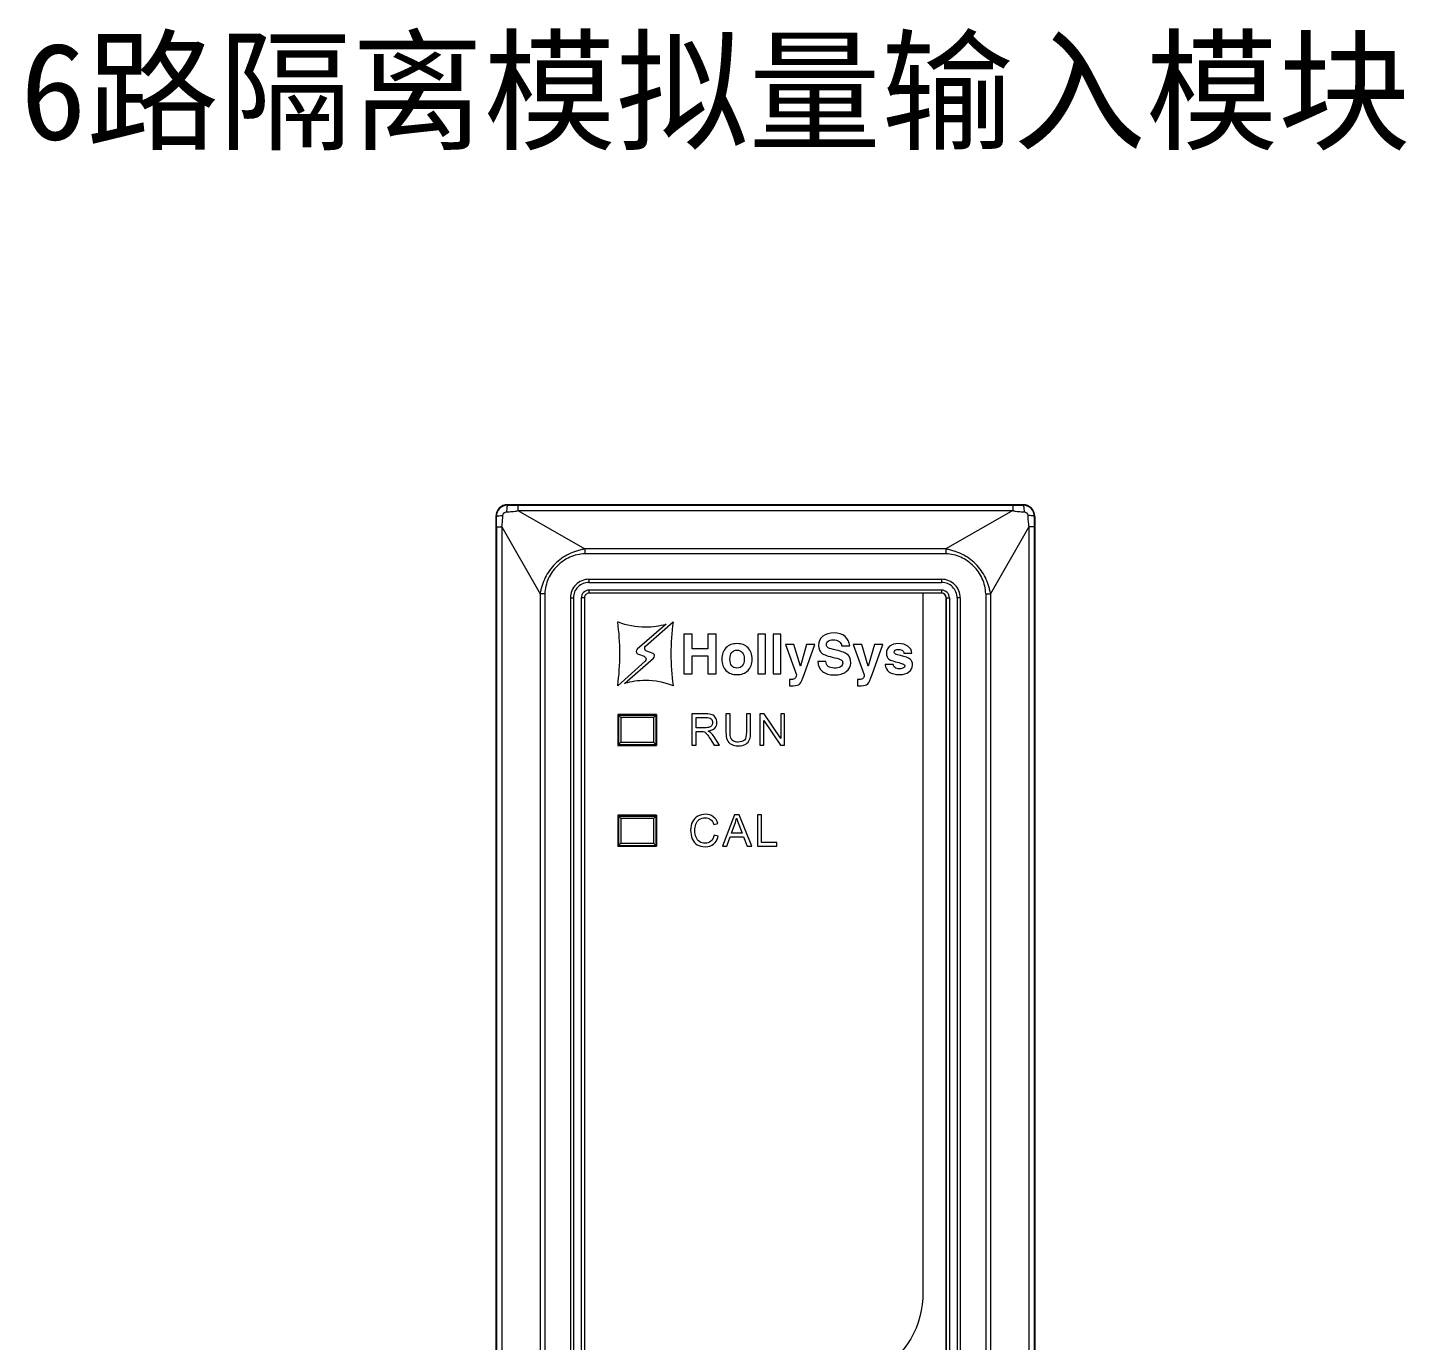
# Model space of a CAD drawing. Header units: millimetres. Extents: x 33157 to 59611, y -29750 to 1750.
# Drawn here: x 54091 to 54179.7, y -3970.7 to -3886.2 of the extents above; entities that cross this region are included whole.
import ezdxf

# ---------------------------------------------------------------- set-up
doc = ezdxf.new("R2010")
doc.units = ezdxf.units.MM
doc.layers.get('0').update_dxf_attribs({"lineweight": 18})
doc.layers.add('细实线', color=7, linetype='Continuous', lineweight=20)
doc.styles.add('WMF-宋体0', font='')
doc.styles.get('WMF-宋体0').set_extended_font_data('宋体')

msp = doc.modelspace()

# ---------------------------------------------------------------- linework, layer by layer
at = {"lineweight": 9}
for p, q in [((54121.859, -3916.91), (54121.859, -3916.947)), ((54122.523, -3916.948), (54122.523, -3917.289)), ((54154.395, -3916.948), (54154.395, -3917.289)), ((54155.059, -3916.91), (54155.059, -3916.947)), ((54121.109, -3917.66), (54121.109, -4016.16)), ((54155.809, -3917.66), (54155.809, -3917.66)), ((54155.809, -3917.66), (54155.809, -4016.16)), ((54121.147, -3918.324), (54121.147, -3918.324)), ((54121.147, -3918.324), (54121.147, -4015.496)), ((54121.489, -3918.324), (54121.489, -3918.324)), ((54121.489, -3918.324), (54121.489, -4015.496)), ((54155.43, -3918.324), (54155.43, -4015.496)), ((54155.771, -3918.324), (54155.771, -4015.496)), ((54126.84, -3919.756), (54126.84, -3920.072)), ((54150.079, -3919.756), (54150.079, -3920.072)), ((54127.109, -3921.71), (54127.109, -3921.91)), ((54149.809, -3921.71), (54149.809, -3921.91)), ((54123.955, -3922.641), (54123.955, -4011.179)), ((54124.271, -3922.641), (54124.271, -4011.179)), ((54125.909, -3922.91), (54125.909, -3922.91)), ((54125.909, -3922.91), (54125.909, -4010.91)), ((54126.109, -3922.91), (54126.109, -3922.91)), ((54126.109, -3922.91), (54126.109, -4010.91)), ((54126.609, -3922.91), (54126.609, -4010.91)), ((54126.809, -3922.91), (54126.809, -4010.91)), ((54127.109, -3922.41), (54127.109, -3922.61)), ((54149.809, -3922.41), (54149.809, -3922.61)), ((54150.109, -3922.91), (54150.109, -3922.91)), ((54150.109, -3922.91), (54150.109, -4010.91)), ((54150.309, -3922.91), (54150.309, -3922.91)), ((54150.309, -3922.91), (54150.309, -4010.91)), ((54150.809, -3922.91), (54150.809, -4010.91)), ((54151.009, -3922.91), (54151.009, -4010.91)), ((54152.647, -3922.641), (54152.647, -3922.641)), ((54152.647, -3922.641), (54152.647, -4011.179)), ((54152.963, -3922.641), (54152.963, -3922.641)), ((54152.963, -3922.641), (54152.963, -4011.179)), ((54128.959, -3930.41), (54128.959, -3932.41)), ((54129.009, -3930.46), (54129.009, -3932.36)), ((54129.159, -3930.61), (54129.159, -3932.21)), ((54131.259, -3930.61), (54131.259, -3932.21)), ((54131.409, -3930.46), (54131.409, -3932.36)), ((54131.459, -3930.41), (54131.459, -3932.41)), ((54128.959, -3936.91), (54128.959, -3938.91)), ((54129.009, -3936.96), (54129.009, -3938.86)), ((54129.159, -3937.11), (54129.159, -3938.71)), ((54131.259, -3937.11), (54131.259, -3938.71)), ((54131.409, -3936.96), (54131.409, -3938.86)), ((54131.459, -3936.91), (54131.459, -3938.91))]:
    msp.add_line(p, q, dxfattribs=at)
for points, knots in [([(54121.859, -3916.91), (54121.66, -3916.91), (54121.47, -3916.989), (54121.329, -3917.13), (54121.188, -3917.27), (54121.109, -3917.461), (54121.109, -3917.66)], [0, 0, 0, 0, 175348.674405, 175348.674405, 175348.674405, 350697.348809, 350697.348809, 350697.348809, 350697.348809]), ([(54121.859, -3916.947), (54121.67, -3916.947), (54121.489, -3917.022), (54121.355, -3917.156), (54121.221, -3917.289), (54121.146, -3917.471), (54121.146, -3917.66)], [0, 0, 0, 0, 175348.828897, 175348.828897, 175348.828897, 350697.657794, 350697.657794, 350697.657794, 350697.657794]), ([(54121.859, -3916.947), (54121.855, -3916.948), (54121.852, -3916.952), (54121.849, -3916.956), (54121.845, -3916.964), (54121.842, -3916.972), (54121.84, -3916.98), (54121.836, -3916.992), (54121.833, -3917.005), (54121.831, -3917.018), (54121.828, -3917.035), (54121.825, -3917.052), (54121.823, -3917.069), (54121.817, -3917.114), (54121.813, -3917.159), (54121.81, -3917.204), (54121.807, -3917.258), (54121.805, -3917.313), (54121.804, -3917.367)], [0, 0, 0, 0, 148865.701447, 148865.701447, 148865.701447, 297731.402894, 297731.402894, 297731.402894, 446597.104342, 446597.104342, 446597.104342, 595462.805789, 595462.805789, 595462.805789, 744328.507236, 744328.507236, 744328.507236, 893194.208683, 893194.208683, 893194.208683, 893194.208683]), ([(54155.809, -3917.66), (54155.809, -3917.461), (54155.73, -3917.27), (54155.59, -3917.13), (54155.449, -3916.989), (54155.258, -3916.91), (54155.059, -3916.91)], [0, 0, 0, 0, 175455.33415, 175455.33415, 175455.33415, 350910.6683, 350910.6683, 350910.6683, 350910.6683]), ([(54155.772, -3917.66), (54155.772, -3917.471), (54155.697, -3917.289), (54155.564, -3917.156), (54155.43, -3917.022), (54155.248, -3916.947), (54155.059, -3916.947)], [0, 0, 0, 0, 175455.331037, 175455.331037, 175455.331037, 350910.662073, 350910.662073, 350910.662073, 350910.662073]), ([(54155.059, -3916.947), (54155.064, -3916.948), (54155.067, -3916.952), (54155.069, -3916.956), (54155.074, -3916.964), (54155.076, -3916.972), (54155.078, -3916.98), (54155.082, -3916.992), (54155.085, -3917.005), (54155.087, -3917.018), (54155.091, -3917.035), (54155.093, -3917.052), (54155.095, -3917.069), (54155.101, -3917.114), (54155.105, -3917.159), (54155.108, -3917.204), (54155.112, -3917.258), (54155.114, -3917.313), (54155.115, -3917.367)], [0, 0, 0, 0, 148953.654385, 148953.654385, 148953.654385, 297907.308771, 297907.308771, 297907.308771, 446860.963156, 446860.963156, 446860.963156, 595814.617542, 595814.617542, 595814.617542, 744768.271927, 744768.271927, 744768.271927, 893721.926313, 893721.926313, 893721.926313, 893721.926313]), ([(54121.146, -3917.66), (54121.147, -3917.656), (54121.151, -3917.653), (54121.155, -3917.65), (54121.163, -3917.646), (54121.171, -3917.643), (54121.179, -3917.641), (54121.191, -3917.637), (54121.204, -3917.634), (54121.217, -3917.632), (54121.234, -3917.628), (54121.251, -3917.626), (54121.268, -3917.624), (54121.313, -3917.618), (54121.358, -3917.614), (54121.403, -3917.611), (54121.457, -3917.608), (54121.512, -3917.606), (54121.567, -3917.604)], [0, 0, 0, 0, 148864.988643, 148864.988643, 148864.988643, 297729.977286, 297729.977286, 297729.977286, 446594.965929, 446594.965929, 446594.965929, 595459.954572, 595459.954572, 595459.954572, 744324.943214, 744324.943214, 744324.943214, 893189.931857, 893189.931857, 893189.931857, 893189.931857]), ([(54121.489, -3918.324), (54121.5, -3918.296), (54121.507, -3918.266), (54121.512, -3918.237), (54121.518, -3918.207), (54121.522, -3918.177), (54121.526, -3918.147), (54121.534, -3918.087), (54121.539, -3918.026), (54121.544, -3917.966), (54121.548, -3917.906), (54121.553, -3917.845), (54121.556, -3917.785), (54121.56, -3917.725), (54121.563, -3917.665), (54121.567, -3917.604)], [0, 0, 0, 0, 151114.240796, 151114.240796, 151114.240796, 302228.481593, 302228.481593, 302228.481593, 453342.722389, 453342.722389, 453342.722389, 604456.963186, 604456.963186, 604456.963186, 755571.203982, 755571.203982, 755571.203982, 755571.203982]), ([(54121.567, -3917.604), (54121.57, -3917.545), (54121.598, -3917.486), (54121.641, -3917.442), (54121.685, -3917.398), (54121.744, -3917.371), (54121.804, -3917.367)], [0, 0, 0, 0, 175350.683097, 175350.683097, 175350.683097, 350701.366195, 350701.366195, 350701.366195, 350701.366195]), ([(54121.804, -3917.367), (54121.864, -3917.364), (54121.924, -3917.361), (54121.984, -3917.357), (54122.045, -3917.353), (54122.105, -3917.349), (54122.165, -3917.345), (54122.225, -3917.34), (54122.286, -3917.334), (54122.346, -3917.327), (54122.406, -3917.32), (54122.467, -3917.311), (54122.523, -3917.289)], [0, 0, 0, 0, 155487.944047, 155487.944047, 155487.944047, 310975.888093, 310975.888093, 310975.888093, 466463.83214, 466463.83214, 466463.83214, 621951.776186, 621951.776186, 621951.776186, 621951.776186]), ([(54154.395, -3917.289), (54154.423, -3917.301), (54154.453, -3917.307), (54154.482, -3917.313), (54154.512, -3917.319), (54154.542, -3917.323), (54154.572, -3917.327), (54154.632, -3917.334), (54154.693, -3917.34), (54154.753, -3917.344), (54154.813, -3917.349), (54154.874, -3917.353), (54154.934, -3917.357), (54154.994, -3917.361), (54155.054, -3917.364), (54155.115, -3917.367)], [0, 0, 0, 0, 151202.28608, 151202.28608, 151202.28608, 302404.57216, 302404.57216, 302404.57216, 453606.85824, 453606.85824, 453606.85824, 604809.14432, 604809.14432, 604809.14432, 756011.4304, 756011.4304, 756011.4304, 756011.4304]), ([(54155.115, -3917.367), (54155.174, -3917.371), (54155.234, -3917.398), (54155.277, -3917.442), (54155.321, -3917.486), (54155.349, -3917.545), (54155.352, -3917.604)], [0, 0, 0, 0, 175455.31154, 175455.31154, 175455.31154, 350910.62308, 350910.62308, 350910.62308, 350910.62308]), ([(54155.772, -3917.66), (54155.772, -3917.656), (54155.767, -3917.653), (54155.763, -3917.65), (54155.755, -3917.646), (54155.747, -3917.643), (54155.739, -3917.641), (54155.727, -3917.637), (54155.714, -3917.634), (54155.701, -3917.632), (54155.684, -3917.628), (54155.667, -3917.626), (54155.65, -3917.624), (54155.606, -3917.618), (54155.56, -3917.614), (54155.515, -3917.611), (54155.461, -3917.608), (54155.406, -3917.606), (54155.352, -3917.604)], [0, 0, 0, 0, 148956.198208, 148956.198208, 148956.198208, 297912.396416, 297912.396416, 297912.396416, 446868.594625, 446868.594625, 446868.594625, 595824.792833, 595824.792833, 595824.792833, 744780.991041, 744780.991041, 744780.991041, 893737.189249, 893737.189249, 893737.189249, 893737.189249]), ([(54155.352, -3917.604), (54155.355, -3917.665), (54155.358, -3917.725), (54155.362, -3917.785), (54155.366, -3917.845), (54155.37, -3917.906), (54155.375, -3917.966), (54155.38, -3918.026), (54155.385, -3918.086), (54155.392, -3918.147), (54155.4, -3918.207), (54155.408, -3918.268), (54155.43, -3918.324)], [0, 0, 0, 0, 155580.623863, 155580.623863, 155580.623863, 311161.247725, 311161.247725, 311161.247725, 466741.871588, 466741.871588, 466741.871588, 622322.49545, 622322.49545, 622322.49545, 622322.49545]), ([(54126.84, -3919.756), (54126.752, -3919.778), (54126.663, -3919.797), (54126.575, -3919.819), (54126.487, -3919.841), (54126.399, -3919.865), (54126.312, -3919.892), (54126.139, -3919.947), (54125.969, -3920.013), (54125.806, -3920.093), (54125.643, -3920.172), (54125.486, -3920.265), (54125.337, -3920.371), (54125.189, -3920.476), (54125.05, -3920.594), (54124.921, -3920.722), (54124.793, -3920.851), (54124.675, -3920.99), (54124.57, -3921.138), (54124.465, -3921.286), (54124.372, -3921.443), (54124.292, -3921.607), (54124.212, -3921.77), (54124.146, -3921.94), (54124.092, -3922.113), (54124.064, -3922.2), (54124.04, -3922.288), (54124.018, -3922.376), (54123.996, -3922.464), (54123.977, -3922.552), (54123.955, -3922.641)], [0, 0, 0, 0, 143580.814146, 143580.814146, 143580.814146, 287161.628292, 287161.628292, 287161.628292, 430742.442438, 430742.442438, 430742.442438, 574323.256584, 574323.256584, 574323.256584, 717904.07073, 717904.07073, 717904.07073, 861484.884877, 861484.884877, 861484.884877, 1005065.699023, 1005065.699023, 1005065.699023, 1148646.513169, 1148646.513169, 1148646.513169, 1292227.327315, 1292227.327315, 1292227.327315, 1435808.141461, 1435808.141461, 1435808.141461, 1435808.141461]), ([(54126.84, -3920.072), (54126.674, -3920.072), (54126.507, -3920.094), (54126.345, -3920.132), (54126.183, -3920.17), (54126.025, -3920.224), (54125.873, -3920.292), (54125.57, -3920.428), (54125.291, -3920.621), (54125.056, -3920.856), (54124.82, -3921.092), (54124.627, -3921.371), (54124.491, -3921.674), (54124.423, -3921.826), (54124.37, -3921.984), (54124.332, -3922.146), (54124.294, -3922.308), (54124.271, -3922.474), (54124.271, -3922.641)], [0, 0, 0, 0, 148878.794417, 148878.794417, 148878.794417, 297757.588833, 297757.588833, 297757.588833, 446636.38325, 446636.38325, 446636.38325, 595515.177667, 595515.177667, 595515.177667, 744393.972084, 744393.972084, 744393.972084, 893272.7665, 893272.7665, 893272.7665, 893272.7665]), ([(54152.963, -3922.641), (54152.941, -3922.552), (54152.922, -3922.464), (54152.9, -3922.376), (54152.878, -3922.288), (54152.854, -3922.2), (54152.827, -3922.113), (54152.773, -3921.94), (54152.706, -3921.77), (54152.626, -3921.607), (54152.547, -3921.443), (54152.454, -3921.286), (54152.349, -3921.138), (54152.243, -3920.99), (54152.126, -3920.851), (54151.997, -3920.722), (54151.868, -3920.594), (54151.729, -3920.476), (54151.581, -3920.371), (54151.433, -3920.265), (54151.276, -3920.172), (54151.112, -3920.093), (54150.949, -3920.013), (54150.779, -3919.947), (54150.606, -3919.892), (54150.519, -3919.865), (54150.432, -3919.841), (54150.343, -3919.819), (54150.255, -3919.797), (54150.167, -3919.778), (54150.079, -3919.756)], [0, 0, 0, 0, 143650.125015, 143650.125015, 143650.125015, 287300.25003, 287300.25003, 287300.25003, 430950.375044, 430950.375044, 430950.375044, 574600.500059, 574600.500059, 574600.500059, 718250.625074, 718250.625074, 718250.625074, 861900.750089, 861900.750089, 861900.750089, 1005550.875104, 1005550.875104, 1005550.875104, 1149201.000118, 1149201.000118, 1149201.000118, 1292851.125133, 1292851.125133, 1292851.125133, 1436501.250148, 1436501.250148, 1436501.250148, 1436501.250148]), ([(54152.647, -3922.641), (54152.647, -3922.474), (54152.625, -3922.308), (54152.587, -3922.146), (54152.549, -3921.984), (54152.495, -3921.826), (54152.427, -3921.674), (54152.291, -3921.371), (54152.099, -3921.092), (54151.863, -3920.856), (54151.627, -3920.621), (54151.348, -3920.428), (54151.045, -3920.292), (54150.893, -3920.224), (54150.735, -3920.17), (54150.573, -3920.132), (54150.411, -3920.094), (54150.245, -3920.072), (54150.079, -3920.072)], [0, 0, 0, 0, 148949.717797, 148949.717797, 148949.717797, 297899.435595, 297899.435595, 297899.435595, 446849.153392, 446849.153392, 446849.153392, 595798.871189, 595798.871189, 595798.871189, 744748.588986, 744748.588986, 744748.588986, 893698.306784, 893698.306784, 893698.306784, 893698.306784]), ([(54127.109, -3921.71), (54126.791, -3921.71), (54126.486, -3921.836), (54126.261, -3922.061), (54126.036, -3922.286), (54125.909, -3922.592), (54125.909, -3922.91)], [0, 0, 0, 0, 175372.142197, 175372.142197, 175372.142197, 350744.284394, 350744.284394, 350744.284394, 350744.284394]), ([(54127.109, -3921.91), (54126.844, -3921.91), (54126.59, -3922.015), (54126.402, -3922.203), (54126.215, -3922.39), (54126.109, -3922.645), (54126.109, -3922.91)], [0, 0, 0, 0, 175372.982036, 175372.982036, 175372.982036, 350745.964071, 350745.964071, 350745.964071, 350745.964071]), ([(54151.009, -3922.91), (54151.009, -3922.592), (54150.883, -3922.286), (54150.658, -3922.061), (54150.433, -3921.836), (54150.127, -3921.71), (54149.809, -3921.71)], [0, 0, 0, 0, 175448.012526, 175448.012526, 175448.012526, 350896.025051, 350896.025051, 350896.025051, 350896.025051]), ([(54150.809, -3922.91), (54150.809, -3922.645), (54150.704, -3922.39), (54150.516, -3922.203), (54150.329, -3922.015), (54150.074, -3921.91), (54149.809, -3921.91)], [0, 0, 0, 0, 175447.995682, 175447.995682, 175447.995682, 350895.991365, 350895.991365, 350895.991365, 350895.991365]), ([(54127.109, -3922.41), (54126.977, -3922.41), (54126.849, -3922.463), (54126.756, -3922.556), (54126.662, -3922.65), (54126.609, -3922.777), (54126.609, -3922.91)], [0, 0, 0, 0, 175375.08211, 175375.08211, 175375.08211, 350750.16422, 350750.16422, 350750.16422, 350750.16422]), ([(54127.109, -3922.61), (54127.03, -3922.61), (54126.953, -3922.642), (54126.897, -3922.698), (54126.841, -3922.754), (54126.809, -3922.83), (54126.809, -3922.91)], [0, 0, 0, 0, 175375.922099, 175375.922099, 175375.922099, 350751.844198, 350751.844198, 350751.844198, 350751.844198]), ([(54150.309, -3922.91), (54150.309, -3922.777), (54150.257, -3922.65), (54150.163, -3922.556), (54150.069, -3922.463), (54149.942, -3922.41), (54149.809, -3922.41)], [0, 0, 0, 0, 175447.953902, 175447.953902, 175447.953902, 350895.907804, 350895.907804, 350895.907804, 350895.907804]), ([(54150.109, -3922.91), (54150.109, -3922.83), (54150.078, -3922.754), (54150.021, -3922.698), (54149.965, -3922.642), (54149.889, -3922.61), (54149.809, -3922.61)], [0, 0, 0, 0, 175447.937147, 175447.937147, 175447.937147, 350895.874294, 350895.874294, 350895.874294, 350895.874294])]:
    msp.add_open_spline(points, degree=3, knots=knots, dxfattribs=at)
for points in [[(54155.059, -3916.91), (54155.059, -3916.91), (54121.859, -3916.91), (54121.859, -3916.91)], [(54121.859, -3916.947), (54122.081, -3916.947), (54122.302, -3916.948), (54122.523, -3916.948)], [(54122.523, -3916.948), (54122.523, -3916.948), (54154.395, -3916.948), (54154.395, -3916.948)], [(54154.395, -3916.948), (54154.616, -3916.948), (54154.838, -3916.947), (54155.059, -3916.947)], [(54121.146, -3917.66), (54121.146, -3917.66), (54121.109, -3917.66), (54121.109, -3917.66)], [(54121.147, -3918.324), (54121.147, -3918.103), (54121.147, -3917.881), (54121.146, -3917.66)], [(54122.523, -3917.289), (54122.523, -3917.289), (54154.395, -3917.289), (54154.395, -3917.289)], [(54122.523, -3917.289), (54122.523, -3917.289), (54126.84, -3919.756), (54126.84, -3919.756)], [(54154.395, -3917.289), (54154.395, -3917.289), (54150.079, -3919.756), (54150.079, -3919.756)], [(54155.772, -3917.66), (54155.772, -3917.881), (54155.772, -3918.103), (54155.771, -3918.324)], [(54155.772, -3917.66), (54155.772, -3917.66), (54155.809, -3917.66), (54155.809, -3917.66)], [(54121.147, -3918.324), (54121.147, -3918.324), (54121.489, -3918.324), (54121.489, -3918.324)], [(54121.489, -3918.324), (54121.489, -3918.324), (54123.955, -3922.641), (54123.955, -3922.641)], [(54155.43, -3918.324), (54155.43, -3918.324), (54152.963, -3922.641), (54152.963, -3922.641)], [(54155.771, -3918.324), (54155.771, -3918.324), (54155.43, -3918.324), (54155.43, -3918.324)], [(54150.079, -3919.756), (54150.079, -3919.756), (54126.84, -3919.756), (54126.84, -3919.756)], [(54150.079, -3920.072), (54150.079, -3920.072), (54126.84, -3920.072), (54126.84, -3920.072)], [(54127.109, -3921.71), (54127.109, -3921.71), (54149.809, -3921.71), (54149.809, -3921.71)], [(54127.109, -3921.91), (54127.109, -3921.91), (54149.809, -3921.91), (54149.809, -3921.91)], [(54124.271, -3922.641), (54124.271, -3922.641), (54123.955, -3922.641), (54123.955, -3922.641)], [(54125.909, -3922.91), (54125.909, -3922.91), (54126.109, -3922.91), (54126.109, -3922.91)], [(54126.809, -3922.91), (54126.809, -3922.91), (54126.609, -3922.91), (54126.609, -3922.91)], [(54149.809, -3922.41), (54149.809, -3922.41), (54127.109, -3922.41), (54127.109, -3922.41)], [(54149.809, -3922.61), (54149.809, -3922.61), (54127.109, -3922.61), (54127.109, -3922.61)], [(54150.109, -3922.91), (54150.109, -3922.91), (54150.309, -3922.91), (54150.309, -3922.91)], [(54151.009, -3922.91), (54151.009, -3922.91), (54150.809, -3922.91), (54150.809, -3922.91)], [(54152.647, -3922.641), (54152.647, -3922.641), (54152.963, -3922.641), (54152.963, -3922.641)], [(54131.459, -3930.41), (54131.459, -3930.41), (54128.959, -3930.41), (54128.959, -3930.41)], [(54129.009, -3930.66), (54129.009, -3930.66), (54128.959, -3930.66), (54128.959, -3930.66)], [(54129.009, -3930.86), (54129.009, -3930.86), (54128.959, -3930.86), (54128.959, -3930.86)], [(54129.009, -3930.46), (54129.009, -3930.46), (54131.459, -3930.46), (54131.459, -3930.46)], [(54129.009, -3930.46), (54129.009, -3930.46), (54129.159, -3930.61), (54129.159, -3930.61)], [(54131.259, -3930.61), (54131.259, -3930.61), (54129.159, -3930.61), (54129.159, -3930.61)], [(54131.409, -3930.46), (54131.409, -3930.46), (54131.259, -3930.61), (54131.259, -3930.61)], [(54128.959, -3931.96), (54128.959, -3931.96), (54129.009, -3931.96), (54129.009, -3931.96)], [(54128.959, -3932.41), (54128.959, -3932.41), (54131.459, -3932.41), (54131.459, -3932.41)], [(54128.959, -3932.16), (54128.959, -3932.16), (54129.009, -3932.16), (54129.009, -3932.16)], [(54129.009, -3932.36), (54129.009, -3932.36), (54131.459, -3932.36), (54131.459, -3932.36)], [(54129.009, -3932.36), (54129.009, -3932.36), (54129.159, -3932.21), (54129.159, -3932.21)], [(54129.159, -3932.21), (54129.159, -3932.21), (54131.259, -3932.21), (54131.259, -3932.21)], [(54131.409, -3932.36), (54131.409, -3932.36), (54131.259, -3932.21), (54131.259, -3932.21)], [(54131.459, -3936.91), (54131.459, -3936.91), (54128.959, -3936.91), (54128.959, -3936.91)], [(54129.009, -3937.16), (54129.009, -3937.16), (54128.959, -3937.16), (54128.959, -3937.16)], [(54129.009, -3937.36), (54129.009, -3937.36), (54128.959, -3937.36), (54128.959, -3937.36)], [(54129.009, -3936.96), (54129.009, -3936.96), (54131.459, -3936.96), (54131.459, -3936.96)], [(54129.009, -3936.96), (54129.009, -3936.96), (54129.159, -3937.11), (54129.159, -3937.11)], [(54131.259, -3937.11), (54131.259, -3937.11), (54129.159, -3937.11), (54129.159, -3937.11)], [(54131.409, -3936.96), (54131.409, -3936.96), (54131.259, -3937.11), (54131.259, -3937.11)], [(54128.959, -3938.91), (54128.959, -3938.91), (54131.459, -3938.91), (54131.459, -3938.91)], [(54128.959, -3938.46), (54128.959, -3938.46), (54129.009, -3938.46), (54129.009, -3938.46)], [(54128.959, -3938.66), (54128.959, -3938.66), (54129.009, -3938.66), (54129.009, -3938.66)], [(54129.009, -3938.86), (54129.009, -3938.86), (54131.459, -3938.86), (54131.459, -3938.86)], [(54129.009, -3938.86), (54129.009, -3938.86), (54129.159, -3938.71), (54129.159, -3938.71)], [(54129.159, -3938.71), (54129.159, -3938.71), (54131.259, -3938.71), (54131.259, -3938.71)], [(54131.409, -3938.86), (54131.409, -3938.86), (54131.259, -3938.71), (54131.259, -3938.71)]]:
    msp.add_open_spline(points, degree=3, dxfattribs=at)
for points, knots in [([(54148.609, -3922.61), (54148.609, -3922.61), (54149.809, -3922.61), (54149.809, -3922.61), (54149.974, -3922.61), (54150.109, -3922.745), (54150.109, -3922.91), (54150.109, -3922.91), (54150.109, -3974.167), (54150.109, -3974.167), (54150.109, -3974.167), (54141.109, -3979.363), (54141.109, -3979.363), (54141.109, -3979.363), (54141.109, -3975.406), (54141.109, -3975.406), (54141.109, -3975.406), (54145.609, -3972.808), (54145.609, -3972.808), (54147.517, -3971.706), (54148.609, -3969.815), (54148.609, -3967.612), (54148.609, -3967.612), (54148.609, -3922.61), (54148.609, -3922.61)], [0, 0, 0, 0, 145624.09115, 145624.09115, 145624.09115, 291248.1823, 291248.1823, 291248.1823, 436872.27345, 436872.27345, 436872.27345, 582496.3646, 582496.3646, 582496.3646, 728120.45575, 728120.45575, 728120.45575, 873744.5469, 873744.5469, 873744.5469, 1019368.63805, 1019368.63805, 1019368.63805, 1164992.7292, 1164992.7292, 1164992.7292, 1164992.7292]), ([(54130.654, -3926.674), (54130.654, -3926.674), (54130.654, -3926.673), (54130.654, -3926.673), (54130.654, -3926.673), (54130.299, -3926.543), (54130.299, -3926.543), (54130.215, -3926.526), (54130.152, -3926.451), (54130.152, -3926.362), (54130.152, -3926.306), (54130.177, -3926.257), (54130.216, -3926.223), (54130.216, -3926.223), (54130.215, -3926.221), (54130.215, -3926.221), (54130.215, -3926.221), (54132.078, -3924.593), (54132.078, -3924.593), (54131.653, -3924.715), (54131.204, -3924.781), (54130.739, -3924.781), (54130.121, -3924.781), (54129.53, -3924.664), (54128.986, -3924.454), (54128.977, -3924.45), (54128.968, -3924.448), (54128.959, -3924.445), (54128.959, -3924.445), (54128.959, -3924.456), (54128.959, -3924.456), (54129.049, -3925.126), (54129.097, -3925.81), (54129.097, -3926.505), (54129.097, -3927.199), (54129.049, -3927.883), (54128.959, -3928.553), (54128.959, -3928.553), (54128.959, -3928.568), (54128.959, -3928.568), (54128.959, -3928.568), (54130.726, -3926.984), (54130.726, -3926.984), (54130.726, -3926.984), (54130.726, -3926.983), (54130.726, -3926.983), (54130.761, -3926.95), (54130.783, -3926.902), (54130.783, -3926.849), (54130.783, -3926.767), (54130.729, -3926.698), (54130.654, -3926.674)], [0, 0, 0, 0, 140206.158204, 140206.158204, 140206.158204, 280412.316409, 280412.316409, 280412.316409, 420618.474613, 420618.474613, 420618.474613, 560824.632817, 560824.632817, 560824.632817, 701030.791022, 701030.791022, 701030.791022, 841236.949226, 841236.949226, 841236.949226, 981443.10743, 981443.10743, 981443.10743, 1121649.265635, 1121649.265635, 1121649.265635, 1261855.423839, 1261855.423839, 1261855.423839, 1402061.582043, 1402061.582043, 1402061.582043, 1542267.740247, 1542267.740247, 1542267.740247, 1682473.898452, 1682473.898452, 1682473.898452, 1822680.056656, 1822680.056656, 1822680.056656, 1962886.21486, 1962886.21486, 1962886.21486, 2103092.373065, 2103092.373065, 2103092.373065, 2243298.531269, 2243298.531269, 2243298.531269, 2383504.689473, 2383504.689473, 2383504.689473, 2383504.689473]), ([(54130.824, -3926.338), (54130.824, -3926.338), (54130.824, -3926.338), (54130.824, -3926.338), (54130.824, -3926.338), (54131.18, -3926.468), (54131.18, -3926.468), (54131.264, -3926.486), (54131.327, -3926.56), (54131.327, -3926.649), (54131.327, -3926.705), (54131.302, -3926.754), (54131.263, -3926.788), (54131.263, -3926.788), (54131.263, -3926.79), (54131.263, -3926.79), (54131.263, -3926.79), (54129.401, -3928.418), (54129.401, -3928.418), (54129.826, -3928.297), (54130.275, -3928.231), (54130.74, -3928.231), (54131.358, -3928.231), (54131.949, -3928.347), (54132.492, -3928.558), (54132.501, -3928.561), (54132.51, -3928.564), (54132.52, -3928.567), (54132.52, -3928.567), (54132.52, -3928.555), (54132.52, -3928.555), (54132.429, -3927.885), (54132.382, -3927.201), (54132.382, -3926.506), (54132.382, -3925.812), (54132.429, -3925.128), (54132.52, -3924.458), (54132.52, -3924.458), (54132.52, -3924.444), (54132.52, -3924.444), (54132.52, -3924.444), (54130.752, -3926.027), (54130.752, -3926.027), (54130.752, -3926.027), (54130.753, -3926.028), (54130.753, -3926.028), (54130.717, -3926.062), (54130.695, -3926.109), (54130.695, -3926.162), (54130.695, -3926.245), (54130.75, -3926.314), (54130.824, -3926.338)], [0, 0, 0, 0, 140211.858763, 140211.858763, 140211.858763, 280423.717525, 280423.717525, 280423.717525, 420635.576288, 420635.576288, 420635.576288, 560847.43505, 560847.43505, 560847.43505, 701059.293813, 701059.293813, 701059.293813, 841271.152576, 841271.152576, 841271.152576, 981483.011338, 981483.011338, 981483.011338, 1121694.870101, 1121694.870101, 1121694.870101, 1261906.728863, 1261906.728863, 1261906.728863, 1402118.587626, 1402118.587626, 1402118.587626, 1542330.446388, 1542330.446388, 1542330.446388, 1682542.305151, 1682542.305151, 1682542.305151, 1822754.163914, 1822754.163914, 1822754.163914, 1962966.022676, 1962966.022676, 1962966.022676, 2103177.881439, 2103177.881439, 2103177.881439, 2243389.740201, 2243389.740201, 2243389.740201, 2383601.598964, 2383601.598964, 2383601.598964, 2383601.598964]), ([(54133.213, -3925.236), (54133.213, -3925.236), (54133.481, -3925.236), (54133.481, -3925.236), (54133.481, -3925.236), (54133.75, -3925.236), (54133.75, -3925.236), (54133.75, -3925.236), (54133.75, -3926.197), (54133.75, -3926.197), (54133.75, -3926.197), (54134.754, -3926.197), (54134.754, -3926.197), (54134.754, -3926.197), (54134.754, -3925.236), (54134.754, -3925.236), (54134.754, -3925.236), (54135.021, -3925.236), (54135.021, -3925.236), (54135.021, -3925.236), (54135.29, -3925.236), (54135.29, -3925.236), (54135.29, -3925.236), (54135.29, -3927.803), (54135.29, -3927.803), (54135.29, -3927.803), (54135.023, -3927.803), (54135.023, -3927.803), (54135.023, -3927.803), (54134.754, -3927.803), (54134.754, -3927.803), (54134.754, -3927.803), (54134.754, -3926.639), (54134.754, -3926.639), (54134.754, -3926.639), (54133.75, -3926.639), (54133.75, -3926.639), (54133.75, -3926.639), (54133.75, -3927.803), (54133.75, -3927.803), (54133.75, -3927.803), (54133.483, -3927.803), (54133.483, -3927.803), (54133.483, -3927.803), (54133.213, -3927.803), (54133.213, -3927.803), (54133.213, -3927.803), (54133.213, -3925.236), (54133.213, -3925.236)], [0, 0, 0, 0, 140628.432247, 140628.432247, 140628.432247, 281256.864494, 281256.864494, 281256.864494, 421885.296741, 421885.296741, 421885.296741, 562513.728988, 562513.728988, 562513.728988, 703142.161236, 703142.161236, 703142.161236, 843770.593483, 843770.593483, 843770.593483, 984399.02573, 984399.02573, 984399.02573, 1125027.457977, 1125027.457977, 1125027.457977, 1265655.890224, 1265655.890224, 1265655.890224, 1406284.322471, 1406284.322471, 1406284.322471, 1546912.754718, 1546912.754718, 1546912.754718, 1687541.186965, 1687541.186965, 1687541.186965, 1828169.619213, 1828169.619213, 1828169.619213, 1968798.05146, 1968798.05146, 1968798.05146, 2109426.483707, 2109426.483707, 2109426.483707, 2250054.915954, 2250054.915954, 2250054.915954, 2250054.915954]), ([(54135.928, -3927.585), (54135.753, -3927.407), (54135.665, -3927.167), (54135.665, -3926.864), (54135.665, -3926.555), (54135.753, -3926.309), (54135.928, -3926.127), (54136.103, -3925.945), (54136.339, -3925.854), (54136.636, -3925.854), (54136.935, -3925.854), (54137.172, -3925.945), (54137.347, -3926.127), (54137.522, -3926.309), (54137.609, -3926.555), (54137.609, -3926.864), (54137.609, -3927.167), (54137.522, -3927.407), (54137.347, -3927.585), (54137.172, -3927.763), (54136.935, -3927.852), (54136.636, -3927.852), (54136.339, -3927.852), (54136.103, -3927.763), (54135.928, -3927.585)], [0, 0, 0, 0, 145604.265894, 145604.265894, 145604.265894, 291208.531788, 291208.531788, 291208.531788, 436812.797682, 436812.797682, 436812.797682, 582417.063576, 582417.063576, 582417.063576, 728021.329469, 728021.329469, 728021.329469, 873625.595363, 873625.595363, 873625.595363, 1019229.861257, 1019229.861257, 1019229.861257, 1164834.127151, 1164834.127151, 1164834.127151, 1164834.127151]), ([(54137.974, -3925.236), (54137.974, -3925.236), (54138.223, -3925.236), (54138.223, -3925.236), (54138.223, -3925.236), (54138.474, -3925.236), (54138.474, -3925.236), (54138.474, -3925.236), (54138.474, -3927.803), (54138.474, -3927.803), (54138.474, -3927.803), (54138.225, -3927.803), (54138.225, -3927.803), (54138.225, -3927.803), (54137.974, -3927.803), (54137.974, -3927.803), (54137.974, -3927.803), (54137.974, -3925.236), (54137.974, -3925.236)], [0, 0, 0, 0, 148920.86795, 148920.86795, 148920.86795, 297841.735899, 297841.735899, 297841.735899, 446762.603849, 446762.603849, 446762.603849, 595683.471799, 595683.471799, 595683.471799, 744604.339748, 744604.339748, 744604.339748, 893525.207698, 893525.207698, 893525.207698, 893525.207698]), ([(54138.967, -3925.236), (54138.967, -3925.236), (54139.217, -3925.236), (54139.217, -3925.236), (54139.217, -3925.236), (54139.468, -3925.236), (54139.468, -3925.236), (54139.468, -3925.236), (54139.468, -3927.803), (54139.468, -3927.803), (54139.468, -3927.803), (54139.218, -3927.803), (54139.218, -3927.803), (54139.218, -3927.803), (54138.967, -3927.803), (54138.967, -3927.803), (54138.967, -3927.803), (54138.967, -3925.236), (54138.967, -3925.236)], [0, 0, 0, 0, 148923.496243, 148923.496243, 148923.496243, 297846.992486, 297846.992486, 297846.992486, 446770.488729, 446770.488729, 446770.488729, 595693.984972, 595693.984972, 595693.984972, 744617.481215, 744617.481215, 744617.481215, 893540.977458, 893540.977458, 893540.977458, 893540.977458]), ([(54140.961, -3927.843), (54140.851, -3928.163), (54140.757, -3928.364), (54140.679, -3928.446), (54140.601, -3928.527), (54140.462, -3928.568), (54140.262, -3928.568), (54140.262, -3928.568), (54140.022, -3928.563), (54140.022, -3928.563), (54140.022, -3928.563), (54140.022, -3928.161), (54140.022, -3928.161), (54140.034, -3928.166), (54140.066, -3928.168), (54140.118, -3928.168), (54140.252, -3928.168), (54140.34, -3928.141), (54140.38, -3928.086), (54140.406, -3928.051), (54140.431, -3927.979), (54140.457, -3927.87), (54140.457, -3927.87), (54139.749, -3925.904), (54139.749, -3925.904), (54139.749, -3925.904), (54140.024, -3925.904), (54140.024, -3925.904), (54140.024, -3925.904), (54140.302, -3925.904), (54140.302, -3925.904), (54140.302, -3925.904), (54140.715, -3927.313), (54140.715, -3927.313), (54140.715, -3927.313), (54140.716, -3927.313), (54140.716, -3927.313), (54140.716, -3927.313), (54141.118, -3925.904), (54141.118, -3925.904), (54141.118, -3925.904), (54141.38, -3925.904), (54141.38, -3925.904), (54141.38, -3925.904), (54141.642, -3925.904), (54141.642, -3925.904), (54141.642, -3925.904), (54140.961, -3927.843), (54140.961, -3927.843)], [0, 0, 0, 0, 140646.308388, 140646.308388, 140646.308388, 281292.616777, 281292.616777, 281292.616777, 421938.925165, 421938.925165, 421938.925165, 562585.233554, 562585.233554, 562585.233554, 703231.541942, 703231.541942, 703231.541942, 843877.850331, 843877.850331, 843877.850331, 984524.158719, 984524.158719, 984524.158719, 1125170.467108, 1125170.467108, 1125170.467108, 1265816.775496, 1265816.775496, 1265816.775496, 1406463.083885, 1406463.083885, 1406463.083885, 1547109.392273, 1547109.392273, 1547109.392273, 1687755.700661, 1687755.700661, 1687755.700661, 1828402.00905, 1828402.00905, 1828402.00905, 1969048.317438, 1969048.317438, 1969048.317438, 2109694.625827, 2109694.625827, 2109694.625827, 2250340.934215, 2250340.934215, 2250340.934215, 2250340.934215]), ([(54143.368, -3926.008), (54143.359, -3925.885), (54143.306, -3925.788), (54143.208, -3925.716), (54143.11, -3925.644), (54142.983, -3925.608), (54142.826, -3925.608), (54142.69, -3925.608), (54142.583, -3925.638), (54142.507, -3925.698), (54142.43, -3925.758), (54142.391, -3925.842), (54142.391, -3925.949), (54142.391, -3926.025), (54142.432, -3926.085), (54142.512, -3926.127), (54142.591, -3926.169), (54142.759, -3926.218), (54143.017, -3926.275), (54143.39, -3926.359), (54143.64, -3926.455), (54143.766, -3926.565), (54143.892, -3926.673), (54143.955, -3926.847), (54143.955, -3927.087), (54143.955, -3927.328), (54143.86, -3927.519), (54143.67, -3927.66), (54143.48, -3927.802), (54143.224, -3927.872), (54142.9, -3927.872), (54142.575, -3927.872), (54142.321, -3927.797), (54142.139, -3927.647), (54141.956, -3927.497), (54141.858, -3927.284), (54141.845, -3927.007), (54141.845, -3927.007), (54142.362, -3927.007), (54142.362, -3927.007), (54142.368, -3927.143), (54142.417, -3927.247), (54142.51, -3927.321), (54142.604, -3927.394), (54142.733, -3927.431), (54142.9, -3927.431), (54143.071, -3927.431), (54143.205, -3927.403), (54143.301, -3927.348), (54143.397, -3927.292), (54143.445, -3927.216), (54143.445, -3927.118), (54143.445, -3927.022), (54143.41, -3926.951), (54143.341, -3926.905), (54143.274, -3926.86), (54143.129, -3926.813), (54142.908, -3926.764), (54142.501, -3926.673), (54142.228, -3926.575), (54142.091, -3926.469), (54141.955, -3926.364), (54141.887, -3926.201), (54141.887, -3925.978), (54141.887, -3925.729), (54141.977, -3925.532), (54142.157, -3925.385), (54142.338, -3925.239), (54142.582, -3925.166), (54142.889, -3925.166), (54143.177, -3925.166), (54143.411, -3925.242), (54143.591, -3925.394), (54143.772, -3925.545), (54143.872, -3925.75), (54143.892, -3926.008), (54143.892, -3926.008), (54143.368, -3926.008), (54143.368, -3926.008)], [0, 0, 0, 0, 138738.763151, 138738.763151, 138738.763151, 277477.526301, 277477.526301, 277477.526301, 416216.289452, 416216.289452, 416216.289452, 554955.052602, 554955.052602, 554955.052602, 693693.815753, 693693.815753, 693693.815753, 832432.578904, 832432.578904, 832432.578904, 971171.342054, 971171.342054, 971171.342054, 1109910.105205, 1109910.105205, 1109910.105205, 1248648.868355, 1248648.868355, 1248648.868355, 1387387.631506, 1387387.631506, 1387387.631506, 1526126.394657, 1526126.394657, 1526126.394657, 1664865.157807, 1664865.157807, 1664865.157807, 1803603.920958, 1803603.920958, 1803603.920958, 1942342.684108, 1942342.684108, 1942342.684108, 2081081.447259, 2081081.447259, 2081081.447259, 2219820.21041, 2219820.21041, 2219820.21041, 2358558.97356, 2358558.97356, 2358558.97356, 2497297.736711, 2497297.736711, 2497297.736711, 2636036.499861, 2636036.499861, 2636036.499861, 2774775.263012, 2774775.263012, 2774775.263012, 2913514.026163, 2913514.026163, 2913514.026163, 3052252.789313, 3052252.789313, 3052252.789313, 3190991.552464, 3190991.552464, 3190991.552464, 3329730.315614, 3329730.315614, 3329730.315614, 3468469.078765, 3468469.078765, 3468469.078765, 3607207.841916, 3607207.841916, 3607207.841916, 3607207.841916]), ([(54145.335, -3927.843), (54145.225, -3928.163), (54145.132, -3928.364), (54145.053, -3928.446), (54144.975, -3928.527), (54144.836, -3928.568), (54144.636, -3928.568), (54144.636, -3928.568), (54144.396, -3928.563), (54144.396, -3928.563), (54144.396, -3928.563), (54144.396, -3928.161), (54144.396, -3928.161), (54144.408, -3928.166), (54144.44, -3928.168), (54144.492, -3928.168), (54144.626, -3928.168), (54144.714, -3928.141), (54144.754, -3928.086), (54144.78, -3928.051), (54144.806, -3927.979), (54144.831, -3927.87), (54144.831, -3927.87), (54144.123, -3925.904), (54144.123, -3925.904), (54144.123, -3925.904), (54144.399, -3925.904), (54144.399, -3925.904), (54144.399, -3925.904), (54144.676, -3925.904), (54144.676, -3925.904), (54144.676, -3925.904), (54145.089, -3927.313), (54145.089, -3927.313), (54145.089, -3927.313), (54145.09, -3927.313), (54145.09, -3927.313), (54145.09, -3927.313), (54145.492, -3925.904), (54145.492, -3925.904), (54145.492, -3925.904), (54145.754, -3925.904), (54145.754, -3925.904), (54145.754, -3925.904), (54146.016, -3925.904), (54146.016, -3925.904), (54146.016, -3925.904), (54145.335, -3927.843), (54145.335, -3927.843)], [0, 0, 0, 0, 140657.236215, 140657.236215, 140657.236215, 281314.472429, 281314.472429, 281314.472429, 421971.708644, 421971.708644, 421971.708644, 562628.944859, 562628.944859, 562628.944859, 703286.181073, 703286.181073, 703286.181073, 843943.417288, 843943.417288, 843943.417288, 984600.653503, 984600.653503, 984600.653503, 1125257.889717, 1125257.889717, 1125257.889717, 1265915.125932, 1265915.125932, 1265915.125932, 1406572.362147, 1406572.362147, 1406572.362147, 1547229.598361, 1547229.598361, 1547229.598361, 1687886.834576, 1687886.834576, 1687886.834576, 1828544.070791, 1828544.070791, 1828544.070791, 1969201.307006, 1969201.307006, 1969201.307006, 2109858.54322, 2109858.54322, 2109858.54322, 2250515.779435, 2250515.779435, 2250515.779435, 2250515.779435]), ([(54147.385, -3926.474), (54147.385, -3926.401), (54147.354, -3926.342), (54147.294, -3926.297), (54147.233, -3926.253), (54147.153, -3926.231), (54147.053, -3926.231), (54146.956, -3926.231), (54146.881, -3926.247), (54146.827, -3926.28), (54146.772, -3926.314), (54146.745, -3926.36), (54146.745, -3926.419), (54146.745, -3926.461), (54146.776, -3926.497), (54146.838, -3926.528), (54146.898, -3926.557), (54147.006, -3926.589), (54147.161, -3926.624), (54147.469, -3926.692), (54147.675, -3926.767), (54147.778, -3926.849), (54147.882, -3926.93), (54147.934, -3927.058), (54147.934, -3927.233), (54147.934, -3927.419), (54147.859, -3927.569), (54147.708, -3927.682), (54147.557, -3927.796), (54147.358, -3927.852), (54147.111, -3927.852), (54146.819, -3927.852), (54146.593, -3927.796), (54146.436, -3927.685), (54146.278, -3927.573), (54146.194, -3927.41), (54146.183, -3927.196), (54146.183, -3927.196), (54146.693, -3927.196), (54146.693, -3927.196), (54146.696, -3927.283), (54146.735, -3927.352), (54146.809, -3927.401), (54146.883, -3927.451), (54146.984, -3927.476), (54147.111, -3927.476), (54147.211, -3927.476), (54147.289, -3927.458), (54147.346, -3927.424), (54147.402, -3927.39), (54147.431, -3927.342), (54147.431, -3927.28), (54147.431, -3927.237), (54147.403, -3927.2), (54147.348, -3927.17), (54147.294, -3927.141), (54147.198, -3927.111), (54147.06, -3927.081), (54146.739, -3927.009), (54146.524, -3926.933), (54146.416, -3926.852), (54146.308, -3926.773), (54146.254, -3926.65), (54146.254, -3926.484), (54146.254, -3926.296), (54146.324, -3926.143), (54146.464, -3926.028), (54146.605, -3925.912), (54146.789, -3925.854), (54147.019, -3925.854), (54147.277, -3925.854), (54147.485, -3925.911), (54147.643, -3926.024), (54147.802, -3926.138), (54147.881, -3926.288), (54147.881, -3926.474), (54147.881, -3926.474), (54147.881, -3926.474), (54147.881, -3926.474), (54147.881, -3926.474), (54147.385, -3926.474), (54147.385, -3926.474)], [0, 0, 0, 0, 138562.946405, 138562.946405, 138562.946405, 277125.892811, 277125.892811, 277125.892811, 415688.839216, 415688.839216, 415688.839216, 554251.785621, 554251.785621, 554251.785621, 692814.732027, 692814.732027, 692814.732027, 831377.678432, 831377.678432, 831377.678432, 969940.624837, 969940.624837, 969940.624837, 1108503.571243, 1108503.571243, 1108503.571243, 1247066.517648, 1247066.517648, 1247066.517648, 1385629.464053, 1385629.464053, 1385629.464053, 1524192.410459, 1524192.410459, 1524192.410459, 1662755.356864, 1662755.356864, 1662755.356864, 1801318.303269, 1801318.303269, 1801318.303269, 1939881.249675, 1939881.249675, 1939881.249675, 2078444.19608, 2078444.19608, 2078444.19608, 2217007.142485, 2217007.142485, 2217007.142485, 2355570.088891, 2355570.088891, 2355570.088891, 2494133.035296, 2494133.035296, 2494133.035296, 2632695.981701, 2632695.981701, 2632695.981701, 2771258.928107, 2771258.928107, 2771258.928107, 2909821.874512, 2909821.874512, 2909821.874512, 3048384.820917, 3048384.820917, 3048384.820917, 3186947.767323, 3186947.767323, 3186947.767323, 3325510.713728, 3325510.713728, 3325510.713728, 3464073.660133, 3464073.660133, 3464073.660133, 3602636.606539, 3602636.606539, 3602636.606539, 3741199.552944, 3741199.552944, 3741199.552944, 3741199.552944]), ([(54136.978, -3927.286), (54137.056, -3927.188), (54137.095, -3927.046), (54137.095, -3926.859), (54137.095, -3926.667), (54137.056, -3926.522), (54136.978, -3926.422), (54136.899, -3926.323), (54136.786, -3926.274), (54136.636, -3926.274), (54136.487, -3926.274), (54136.373, -3926.323), (54136.296, -3926.422), (54136.218, -3926.522), (54136.179, -3926.667), (54136.179, -3926.859), (54136.179, -3927.046), (54136.218, -3927.188), (54136.296, -3927.286), (54136.373, -3927.384), (54136.487, -3927.433), (54136.636, -3927.433), (54136.786, -3927.433), (54136.899, -3927.384), (54136.978, -3927.286)], [0, 0, 0, 0, 145605.561974, 145605.561974, 145605.561974, 291211.123948, 291211.123948, 291211.123948, 436816.685922, 436816.685922, 436816.685922, 582422.247896, 582422.247896, 582422.247896, 728027.809871, 728027.809871, 728027.809871, 873633.371845, 873633.371845, 873633.371845, 1019238.933819, 1019238.933819, 1019238.933819, 1164844.495793, 1164844.495793, 1164844.495793, 1164844.495793]), ([(54133.732, -3932.403), (54133.732, -3932.403), (54133.732, -3930.382), (54133.732, -3930.382), (54133.732, -3930.382), (54134.627, -3930.382), (54134.627, -3930.382), (54134.808, -3930.382), (54134.945, -3930.4), (54135.038, -3930.437), (54135.132, -3930.473), (54135.207, -3930.537), (54135.262, -3930.629), (54135.318, -3930.72), (54135.346, -3930.822), (54135.346, -3930.933), (54135.346, -3931.076), (54135.3, -3931.197), (54135.207, -3931.296), (54135.114, -3931.394), (54134.971, -3931.456), (54134.778, -3931.483), (54134.849, -3931.517), (54134.902, -3931.551), (54134.939, -3931.583), (54135.017, -3931.655), (54135.091, -3931.745), (54135.16, -3931.853), (54135.16, -3931.853), (54135.509, -3932.403), (54135.509, -3932.403), (54135.509, -3932.403), (54135.175, -3932.403), (54135.175, -3932.403), (54135.175, -3932.403), (54134.908, -3931.982), (54134.908, -3931.982), (54134.831, -3931.861), (54134.766, -3931.768), (54134.716, -3931.703), (54134.665, -3931.639), (54134.62, -3931.594), (54134.58, -3931.568), (54134.54, -3931.543), (54134.5, -3931.525), (54134.458, -3931.515), (54134.428, -3931.509), (54134.379, -3931.505), (54134.31, -3931.505), (54134.31, -3931.505), (54134, -3931.505), (54134, -3931.505), (54134, -3931.505), (54134, -3932.403), (54134, -3932.403), (54134, -3932.403), (54133.732, -3932.403), (54133.732, -3932.403)], [0, 0, 0, 0, 139745.562693, 139745.562693, 139745.562693, 279491.125385, 279491.125385, 279491.125385, 419236.688078, 419236.688078, 419236.688078, 558982.25077, 558982.25077, 558982.25077, 698727.813463, 698727.813463, 698727.813463, 838473.376155, 838473.376155, 838473.376155, 978218.938848, 978218.938848, 978218.938848, 1117964.50154, 1117964.50154, 1117964.50154, 1257710.064233, 1257710.064233, 1257710.064233, 1397455.626925, 1397455.626925, 1397455.626925, 1537201.189618, 1537201.189618, 1537201.189618, 1676946.752311, 1676946.752311, 1676946.752311, 1816692.315003, 1816692.315003, 1816692.315003, 1956437.877696, 1956437.877696, 1956437.877696, 2096183.440388, 2096183.440388, 2096183.440388, 2235929.003081, 2235929.003081, 2235929.003081, 2375674.565773, 2375674.565773, 2375674.565773, 2515420.128466, 2515420.128466, 2515420.128466, 2655165.691158, 2655165.691158, 2655165.691158, 2655165.691158]), ([(54134, -3931.274), (54134, -3931.274), (54134.574, -3931.274), (54134.574, -3931.274), (54134.696, -3931.274), (54134.791, -3931.261), (54134.86, -3931.236), (54134.929, -3931.211), (54134.981, -3931.17), (54135.016, -3931.115), (54135.052, -3931.059), (54135.07, -3930.999), (54135.07, -3930.933), (54135.07, -3930.838), (54135.035, -3930.759), (54134.966, -3930.697), (54134.897, -3930.636), (54134.788, -3930.605), (54134.639, -3930.605), (54134.639, -3930.605), (54134, -3930.605), (54134, -3930.605), (54134, -3930.605), (54134, -3931.274), (54134, -3931.274)], [0, 0, 0, 0, 145607.303877, 145607.303877, 145607.303877, 291214.607754, 291214.607754, 291214.607754, 436821.911631, 436821.911631, 436821.911631, 582429.215508, 582429.215508, 582429.215508, 728036.519385, 728036.519385, 728036.519385, 873643.823263, 873643.823263, 873643.823263, 1019251.12714, 1019251.12714, 1019251.12714, 1164858.431017, 1164858.431017, 1164858.431017, 1164858.431017]), ([(54137.245, -3930.382), (54137.245, -3930.382), (54137.513, -3930.382), (54137.513, -3930.382), (54137.513, -3930.382), (54137.513, -3931.549), (54137.513, -3931.549), (54137.513, -3931.752), (54137.49, -3931.914), (54137.444, -3932.033), (54137.398, -3932.152), (54137.315, -3932.25), (54137.196, -3932.324), (54137.076, -3932.399), (54136.919, -3932.437), (54136.725, -3932.437), (54136.536, -3932.437), (54136.381, -3932.404), (54136.261, -3932.339), (54136.141, -3932.273), (54136.055, -3932.179), (54136.004, -3932.056), (54135.953, -3931.932), (54135.927, -3931.763), (54135.927, -3931.549), (54135.927, -3931.549), (54135.927, -3930.382), (54135.927, -3930.382), (54135.927, -3930.382), (54136.195, -3930.382), (54136.195, -3930.382), (54136.195, -3930.382), (54136.195, -3931.549), (54136.195, -3931.549), (54136.195, -3931.724), (54136.211, -3931.854), (54136.244, -3931.937), (54136.276, -3932.02), (54136.332, -3932.084), (54136.411, -3932.129), (54136.49, -3932.174), (54136.587, -3932.197), (54136.701, -3932.197), (54136.897, -3932.197), (54137.037, -3932.152), (54137.12, -3932.063), (54137.203, -3931.974), (54137.245, -3931.803), (54137.245, -3931.549), (54137.245, -3931.549), (54137.245, -3930.382), (54137.245, -3930.382)], [0, 0, 0, 0, 140230.963671, 140230.963671, 140230.963671, 280461.927342, 280461.927342, 280461.927342, 420692.891013, 420692.891013, 420692.891013, 560923.854684, 560923.854684, 560923.854684, 701154.818355, 701154.818355, 701154.818355, 841385.782026, 841385.782026, 841385.782026, 981616.745697, 981616.745697, 981616.745697, 1121847.709368, 1121847.709368, 1121847.709368, 1262078.673039, 1262078.673039, 1262078.673039, 1402309.63671, 1402309.63671, 1402309.63671, 1542540.600381, 1542540.600381, 1542540.600381, 1682771.564052, 1682771.564052, 1682771.564052, 1823002.527722, 1823002.527722, 1823002.527722, 1963233.491393, 1963233.491393, 1963233.491393, 2103464.455064, 2103464.455064, 2103464.455064, 2243695.418735, 2243695.418735, 2243695.418735, 2383926.382406, 2383926.382406, 2383926.382406, 2383926.382406]), ([(54138.113, -3932.403), (54138.113, -3932.403), (54138.113, -3930.382), (54138.113, -3930.382), (54138.113, -3930.382), (54138.388, -3930.382), (54138.388, -3930.382), (54138.388, -3930.382), (54139.448, -3931.968), (54139.448, -3931.968), (54139.448, -3931.968), (54139.448, -3930.382), (54139.448, -3930.382), (54139.448, -3930.382), (54139.705, -3930.382), (54139.705, -3930.382), (54139.705, -3930.382), (54139.705, -3932.403), (54139.705, -3932.403), (54139.705, -3932.403), (54139.43, -3932.403), (54139.43, -3932.403), (54139.43, -3932.403), (54138.37, -3930.817), (54138.37, -3930.817), (54138.37, -3930.817), (54138.37, -3932.403), (54138.37, -3932.403), (54138.37, -3932.403), (54138.113, -3932.403), (54138.113, -3932.403)], [0, 0, 0, 0, 143626.591109, 143626.591109, 143626.591109, 287253.182218, 287253.182218, 287253.182218, 430879.773326, 430879.773326, 430879.773326, 574506.364435, 574506.364435, 574506.364435, 718132.955544, 718132.955544, 718132.955544, 861759.546653, 861759.546653, 861759.546653, 1005386.137761, 1005386.137761, 1005386.137761, 1149012.72887, 1149012.72887, 1149012.72887, 1292639.319979, 1292639.319979, 1292639.319979, 1436265.911088, 1436265.911088, 1436265.911088, 1436265.911088]), ([(54135.166, -3938.194), (54135.166, -3938.194), (54135.434, -3938.262), (54135.434, -3938.262), (54135.378, -3938.481), (54135.277, -3938.648), (54135.132, -3938.764), (54134.986, -3938.879), (54134.809, -3938.937), (54134.598, -3938.937), (54134.381, -3938.937), (54134.204, -3938.893), (54134.068, -3938.804), (54133.931, -3938.715), (54133.828, -3938.587), (54133.757, -3938.419), (54133.686, -3938.25), (54133.65, -3938.07), (54133.65, -3937.877), (54133.65, -3937.667), (54133.69, -3937.484), (54133.77, -3937.327), (54133.851, -3937.17), (54133.965, -3937.051), (54134.113, -3936.97), (54134.262, -3936.889), (54134.425, -3936.848), (54134.603, -3936.848), (54134.805, -3936.848), (54134.975, -3936.9), (54135.112, -3937.003), (54135.25, -3937.106), (54135.346, -3937.25), (54135.4, -3937.436), (54135.4, -3937.436), (54135.137, -3937.498), (54135.137, -3937.498), (54135.091, -3937.352), (54135.023, -3937.244), (54134.934, -3937.178), (54134.845, -3937.11), (54134.733, -3937.077), (54134.598, -3937.077), (54134.443, -3937.077), (54134.313, -3937.114), (54134.209, -3937.188), (54134.105, -3937.263), (54134.032, -3937.363), (54133.99, -3937.488), (54133.948, -3937.614), (54133.927, -3937.743), (54133.927, -3937.876), (54133.927, -3938.048), (54133.952, -3938.198), (54134.001, -3938.326), (54134.051, -3938.454), (54134.129, -3938.55), (54134.234, -3938.613), (54134.34, -3938.677), (54134.453, -3938.708), (54134.576, -3938.708), (54134.726, -3938.708), (54134.852, -3938.665), (54134.955, -3938.579), (54135.059, -3938.492), (54135.129, -3938.364), (54135.166, -3938.194)], [0, 0, 0, 0, 139289.563184, 139289.563184, 139289.563184, 278579.126367, 278579.126367, 278579.126367, 417868.689551, 417868.689551, 417868.689551, 557158.252734, 557158.252734, 557158.252734, 696447.815918, 696447.815918, 696447.815918, 835737.379101, 835737.379101, 835737.379101, 975026.942285, 975026.942285, 975026.942285, 1114316.505468, 1114316.505468, 1114316.505468, 1253606.068652, 1253606.068652, 1253606.068652, 1392895.631835, 1392895.631835, 1392895.631835, 1532185.195019, 1532185.195019, 1532185.195019, 1671474.758202, 1671474.758202, 1671474.758202, 1810764.321386, 1810764.321386, 1810764.321386, 1950053.884569, 1950053.884569, 1950053.884569, 2089343.447753, 2089343.447753, 2089343.447753, 2228633.010936, 2228633.010936, 2228633.010936, 2367922.57412, 2367922.57412, 2367922.57412, 2507212.137303, 2507212.137303, 2507212.137303, 2646501.700487, 2646501.700487, 2646501.700487, 2785791.26367, 2785791.26367, 2785791.26367, 2925080.826854, 2925080.826854, 2925080.826854, 3064370.390037, 3064370.390037, 3064370.390037, 3064370.390037]), ([(54135.7, -3938.903), (54135.7, -3938.903), (54136.475, -3936.882), (54136.475, -3936.882), (54136.475, -3936.882), (54136.769, -3936.882), (54136.769, -3936.882), (54136.769, -3936.882), (54137.591, -3938.903), (54137.591, -3938.903), (54137.591, -3938.903), (54137.287, -3938.903), (54137.287, -3938.903), (54137.287, -3938.903), (54137.053, -3938.29), (54137.053, -3938.29), (54137.053, -3938.29), (54136.202, -3938.29), (54136.202, -3938.29), (54136.202, -3938.29), (54135.983, -3938.903), (54135.983, -3938.903), (54135.983, -3938.903), (54135.7, -3938.903), (54135.7, -3938.903)], [0, 0, 0, 0, 145619.054897, 145619.054897, 145619.054897, 291238.109795, 291238.109795, 291238.109795, 436857.164692, 436857.164692, 436857.164692, 582476.219589, 582476.219589, 582476.219589, 728095.274487, 728095.274487, 728095.274487, 873714.329384, 873714.329384, 873714.329384, 1019333.384281, 1019333.384281, 1019333.384281, 1164952.439179, 1164952.439179, 1164952.439179, 1164952.439179]), ([(54136.281, -3938.073), (54136.281, -3938.073), (54136.97, -3938.073), (54136.97, -3938.073), (54136.97, -3938.073), (54136.759, -3937.513), (54136.759, -3937.513), (54136.695, -3937.343), (54136.647, -3937.202), (54136.614, -3937.091), (54136.586, -3937.223), (54136.549, -3937.352), (54136.503, -3937.48), (54136.503, -3937.48), (54136.281, -3938.073), (54136.281, -3938.073)], [0, 0, 0, 0, 151180.50386, 151180.50386, 151180.50386, 302361.00772, 302361.00772, 302361.00772, 453541.51158, 453541.51158, 453541.51158, 604722.01544, 604722.01544, 604722.01544, 755902.5193, 755902.5193, 755902.5193, 755902.5193]), ([(54137.949, -3938.903), (54137.949, -3938.903), (54137.949, -3936.882), (54137.949, -3936.882), (54137.949, -3936.882), (54138.217, -3936.882), (54138.217, -3936.882), (54138.217, -3936.882), (54138.217, -3938.666), (54138.217, -3938.666), (54138.217, -3938.666), (54139.211, -3938.666), (54139.211, -3938.666), (54139.211, -3938.666), (54139.211, -3938.903), (54139.211, -3938.903), (54139.211, -3938.903), (54137.949, -3938.903), (54137.949, -3938.903)], [0, 0, 0, 0, 148936.319431, 148936.319431, 148936.319431, 297872.638862, 297872.638862, 297872.638862, 446808.958294, 446808.958294, 446808.958294, 595745.277725, 595745.277725, 595745.277725, 744681.597156, 744681.597156, 744681.597156, 893617.916587, 893617.916587, 893617.916587, 893617.916587])]:
    msp.add_open_spline(points, degree=3, knots=knots)

# ---------------------------------------------------------------- texts
at = {"layer": '细实线', "insert": (54135.252, -3890.622), "char_height": 6.25, "width": 149.29046, "attachment_point": 5, "style": 'WMF-宋体0'}
msp.add_mtext('\\pxqc;6路隔离模拟量输入模块', dxfattribs=at)

doc.saveas('drawing.dxf')
